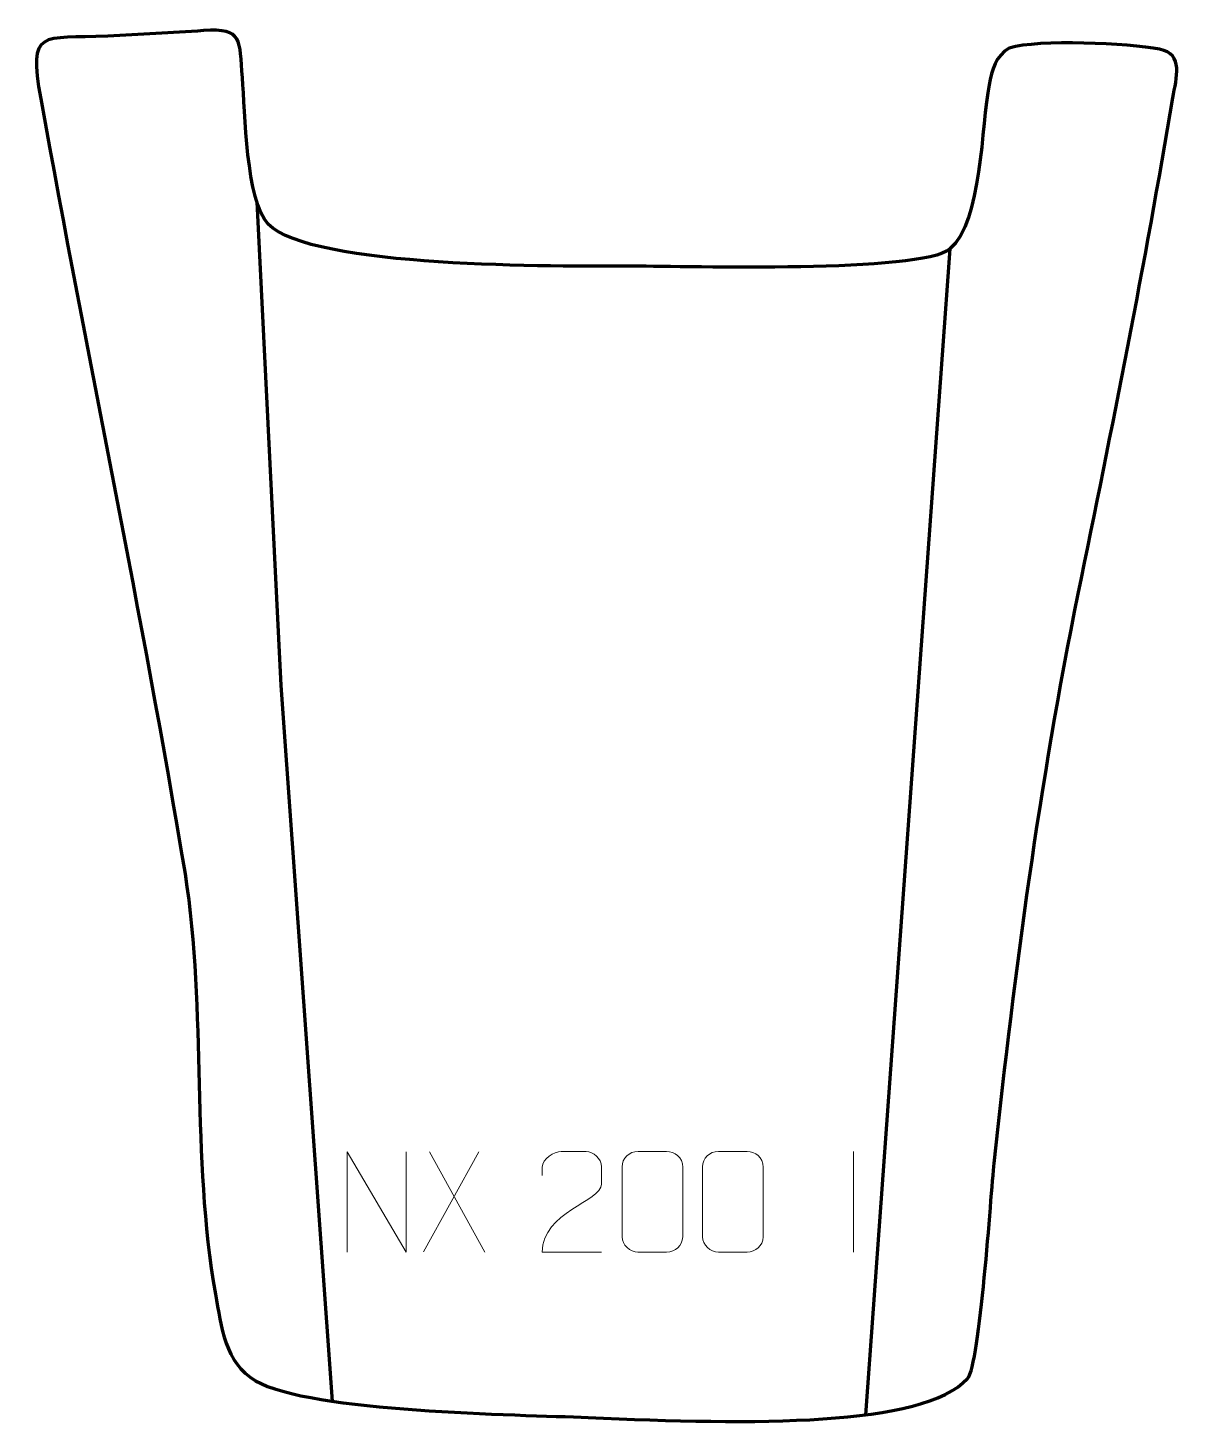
# Model space of a CAD drawing. Header units: millimetres. Extents: x -399 to -112, y 265 to 612.
import ezdxf

# ---------------------------------------------------------------- set-up
doc = ezdxf.new("R2010")
doc.units = ezdxf.units.MM
doc.header["$MEASUREMENT"] = 0
doc.layers.add('layer 2', color=7, linetype='Continuous')
doc.layers.add('layer 3', color=7, linetype='Continuous')

msp = doc.modelspace()

# ---------------------------------------------------------------- linework, layer by layer
at = {"layer": 'layer 2', "color": 142, "lineweight": 158}
msp.add_open_spline([(-342.3377, 569.1672), (-342.3377, 569.1672), (-336.3831, 448.9234), (-336.3831, 448.9234), (-336.3831, 448.9234), (-336.3831, 448.9234), (-323.6167, 271.0895), (-323.6167, 271.0895)], degree=3, knots=[0, 0, 0, 0, 0.33333333, 0.33333333, 0.33333333, 0.33333333, 1, 1, 1, 1], dxfattribs=at)
msp.add_open_spline([(-170.1061, 557.4429), (-170.1061, 557.4429), (-191.0546, 267.7051), (-191.0546, 267.7051)], degree=3, dxfattribs=at)
at = {"layer": 'layer 3', "color": 242, "lineweight": 158}
msp.add_open_spline([(-355.571, 611.7205), (-345.5934, 612.3648), (-346.7358, 609.4801), (-345.9072, 599.9922), (-345.9072, 599.9922), (-345.2397, 591.6125), (-345.0552, 569.3848), (-339.4746, 563.6126), (-339.4746, 563.6126), (-328.9104, 552.6861), (-267.695, 553.0663), (-248.5532, 553.1561), (-248.5532, 553.1561), (-235.6397, 553.1643), (-177.3267, 551.3596), (-170.1061, 557.4429), (-170.1061, 557.4429), (-162.1989, 564.1044), (-162.301, 588.331), (-160.3905, 598.2284), (-160.3905, 598.2284), (-159.6792, 601.9136), (-158.793, 605.4207), (-155.3645, 607.3647), (-155.3645, 607.3647), (-148.1766, 609.6008), (-125.6463, 608.5695), (-118, 607.0789), (-118, 607.0789), (-111.947, 605.899), (-113.8585, 600.0758), (-114.7189, 594.9835), (-114.7189, 594.9835), (-121.6759, 553.3594), (-129.7363, 513.028), (-138.2505, 471.7347), (-138.2505, 471.7347), (-147.9118, 423.7542), (-153.9123, 378.8333), (-159.1174, 330.2615), (-159.1174, 330.2615), (-159.9401, 322.5843), (-162.6154, 280.0593), (-165.7265, 276.7253), (-165.7265, 276.7253), (-176.9698, 264.6762), (-218.9285, 265.2415), (-260.0366, 267.0469), (-260.0366, 267.0469), (-277.2122, 267.7933), (-328.9101, 268.2634), (-342.6614, 276.183), (-342.6614, 276.183), (-350.3214, 280.5944), (-351.1377, 289.5634), (-352.6042, 297.7333), (-352.6042, 297.7333), (-358.7668, 332.0635), (-354.7272, 367.6242), (-360.1788, 402.1607), (-360.1788, 402.1607), (-370.8966, 466.7732), (-384.437, 530.4523), (-396.0308, 594.7825), (-396.0308, 594.7825), (-399.1951, 612.3406), (-395.9715, 609.5984), (-379.3398, 610.3555), (-379.3398, 610.3555), (-371.3915, 610.7848), (-363.5139, 611.0764), (-355.571, 611.7205)], degree=3, knots=[0, 0, 0, 0, 0.05263158, 0.05263158, 0.05263158, 0.05263158, 0.10526316, 0.10526316, 0.10526316, 0.10526316, 0.15789474, 0.15789474, 0.15789474, 0.15789474, 0.21052632, 0.21052632, 0.21052632, 0.21052632, 0.26315789, 0.26315789, 0.26315789, 0.26315789, 0.31578947, 0.31578947, 0.31578947, 0.31578947, 0.36842105, 0.36842105, 0.36842105, 0.36842105, 0.42105263, 0.42105263, 0.42105263, 0.42105263, 0.47368421, 0.47368421, 0.47368421, 0.47368421, 0.52631579, 0.52631579, 0.52631579, 0.52631579, 0.57894737, 0.57894737, 0.57894737, 0.57894737, 0.63157895, 0.63157895, 0.63157895, 0.63157895, 0.68421053, 0.68421053, 0.68421053, 0.68421053, 0.73684211, 0.73684211, 0.73684211, 0.73684211, 0.78947368, 0.78947368, 0.78947368, 0.78947368, 0.84210526, 0.84210526, 0.84210526, 0.84210526, 0.89473684, 0.89473684, 0.89473684, 0.89473684, 1, 1, 1, 1], dxfattribs=at)
at = {"layer": 'layer 3', "color": 250, "lineweight": 9}
for points, knots in [([(-319.9065, 308.1498), (-319.9065, 308.1498), (-319.9065, 333.1033), (-319.9065, 333.1033), (-319.9065, 333.1033), (-319.9065, 333.1033), (-305.2517, 308.1498), (-305.2517, 308.1498), (-305.2517, 308.1498), (-305.2517, 308.1498), (-305.2517, 333.1033), (-305.2517, 333.1033)], [0, 0, 0, 0, 0.25, 0.25, 0.25, 0.25, 0.5, 0.5, 0.5, 0.5, 1, 1, 1, 1]), ([(-256.6623, 308.1683), (-261.5767, 308.1686), (-266.4911, 308.1686), (-271.4052, 308.1683), (-271.4052, 308.1683), (-271.4052, 318.1006), (-256.7542, 320.7418), (-256.6623, 325.0521), (-256.6623, 325.0521), (-256.6626, 326.4762), (-256.6626, 327.8999), (-256.6623, 329.3232), (-256.6623, 329.3232), (-256.6792, 331.4003), (-258.802, 333.1251), (-260.473, 333.1424), (-260.473, 333.1424), (-262.5462, 333.142), (-264.6191, 333.142), (-266.6915, 333.1424), (-266.6915, 333.1424), (-268.5136, 333.1589), (-271.3383, 331.3668), (-271.4052, 329.2732), (-271.4052, 329.2732), (-271.4052, 329.2732), (-271.4052, 327.2184), (-271.4052, 327.2184)], [0, 0, 0, 0, 0.125, 0.125, 0.125, 0.125, 0.25, 0.25, 0.25, 0.25, 0.375, 0.375, 0.375, 0.375, 0.5, 0.5, 0.5, 0.5, 0.625, 0.625, 0.625, 0.625, 0.75, 0.75, 0.75, 0.75, 1, 1, 1, 1]), ([(-247.6144, 333.1547), (-245.2483, 333.1547), (-242.8818, 333.1547), (-240.5153, 333.1547), (-240.5153, 333.1547), (-238.5348, 333.1903), (-236.5088, 331.696), (-236.4817, 329.2539), (-236.4817, 329.2539), (-236.4821, 323.4965), (-236.4821, 317.7387), (-236.4817, 311.9805), (-236.4817, 311.9805), (-236.6238, 309.6529), (-238.3302, 308.1706), (-240.5153, 308.1598), (-240.5153, 308.1598), (-242.8877, 308.1602), (-245.2601, 308.1602), (-247.6321, 308.1598), (-247.6321, 308.1598), (-249.5906, 308.0542), (-251.597, 309.9421), (-251.5856, 311.9631), (-251.5856, 311.9631), (-251.5852, 317.7437), (-251.5852, 323.524), (-251.5856, 329.3038), (-251.5856, 329.3038), (-251.5813, 331.4458), (-249.8042, 333.1683), (-247.6144, 333.1547)], [0, 0, 0, 0, 0.11111111, 0.11111111, 0.11111111, 0.11111111, 0.22222222, 0.22222222, 0.22222222, 0.22222222, 0.33333333, 0.33333333, 0.33333333, 0.33333333, 0.44444444, 0.44444444, 0.44444444, 0.44444444, 0.55555556, 0.55555556, 0.55555556, 0.55555556, 0.66666667, 0.66666667, 0.66666667, 0.66666667, 0.77777778, 0.77777778, 0.77777778, 0.77777778, 1, 1, 1, 1]), ([(-227.6144, 333.1547), (-225.2483, 333.1547), (-222.8818, 333.1547), (-220.5153, 333.1547), (-220.5153, 333.1547), (-218.5348, 333.1903), (-216.5088, 331.696), (-216.4817, 329.2539), (-216.4817, 329.2539), (-216.4821, 323.4965), (-216.4821, 317.7387), (-216.4817, 311.9805), (-216.4817, 311.9805), (-216.6238, 309.6529), (-218.3302, 308.1706), (-220.5153, 308.1598), (-220.5153, 308.1598), (-222.8877, 308.1602), (-225.2601, 308.1602), (-227.6321, 308.1598), (-227.6321, 308.1598), (-229.5906, 308.0542), (-231.597, 309.9421), (-231.5856, 311.9631), (-231.5856, 311.9631), (-231.5852, 317.7437), (-231.5852, 323.524), (-231.5856, 329.3038), (-231.5856, 329.3038), (-231.5813, 331.4458), (-229.8042, 333.1683), (-227.6144, 333.1547)], [0, 0, 0, 0, 0.11111111, 0.11111111, 0.11111111, 0.11111111, 0.22222222, 0.22222222, 0.22222222, 0.22222222, 0.33333333, 0.33333333, 0.33333333, 0.33333333, 0.44444444, 0.44444444, 0.44444444, 0.44444444, 0.55555556, 0.55555556, 0.55555556, 0.55555556, 0.66666667, 0.66666667, 0.66666667, 0.66666667, 0.77777778, 0.77777778, 0.77777778, 0.77777778, 1, 1, 1, 1])]:
    msp.add_open_spline(points, degree=3, knots=knots, dxfattribs=at)
for points in [[(-287.1634, 333.1033), (-287.1634, 333.1033), (-300.904, 308.2075), (-300.904, 308.2075)], [(-299.4494, 333.1033), (-299.4494, 333.1033), (-285.7088, 308.1498), (-285.7088, 308.1498)], [(-194.0337, 333.1425), (-194.0337, 333.1425), (-194.0337, 308.1684), (-194.0337, 308.1684)]]:
    msp.add_open_spline(points, degree=3, dxfattribs=at)

doc.saveas('drawing.dxf')
